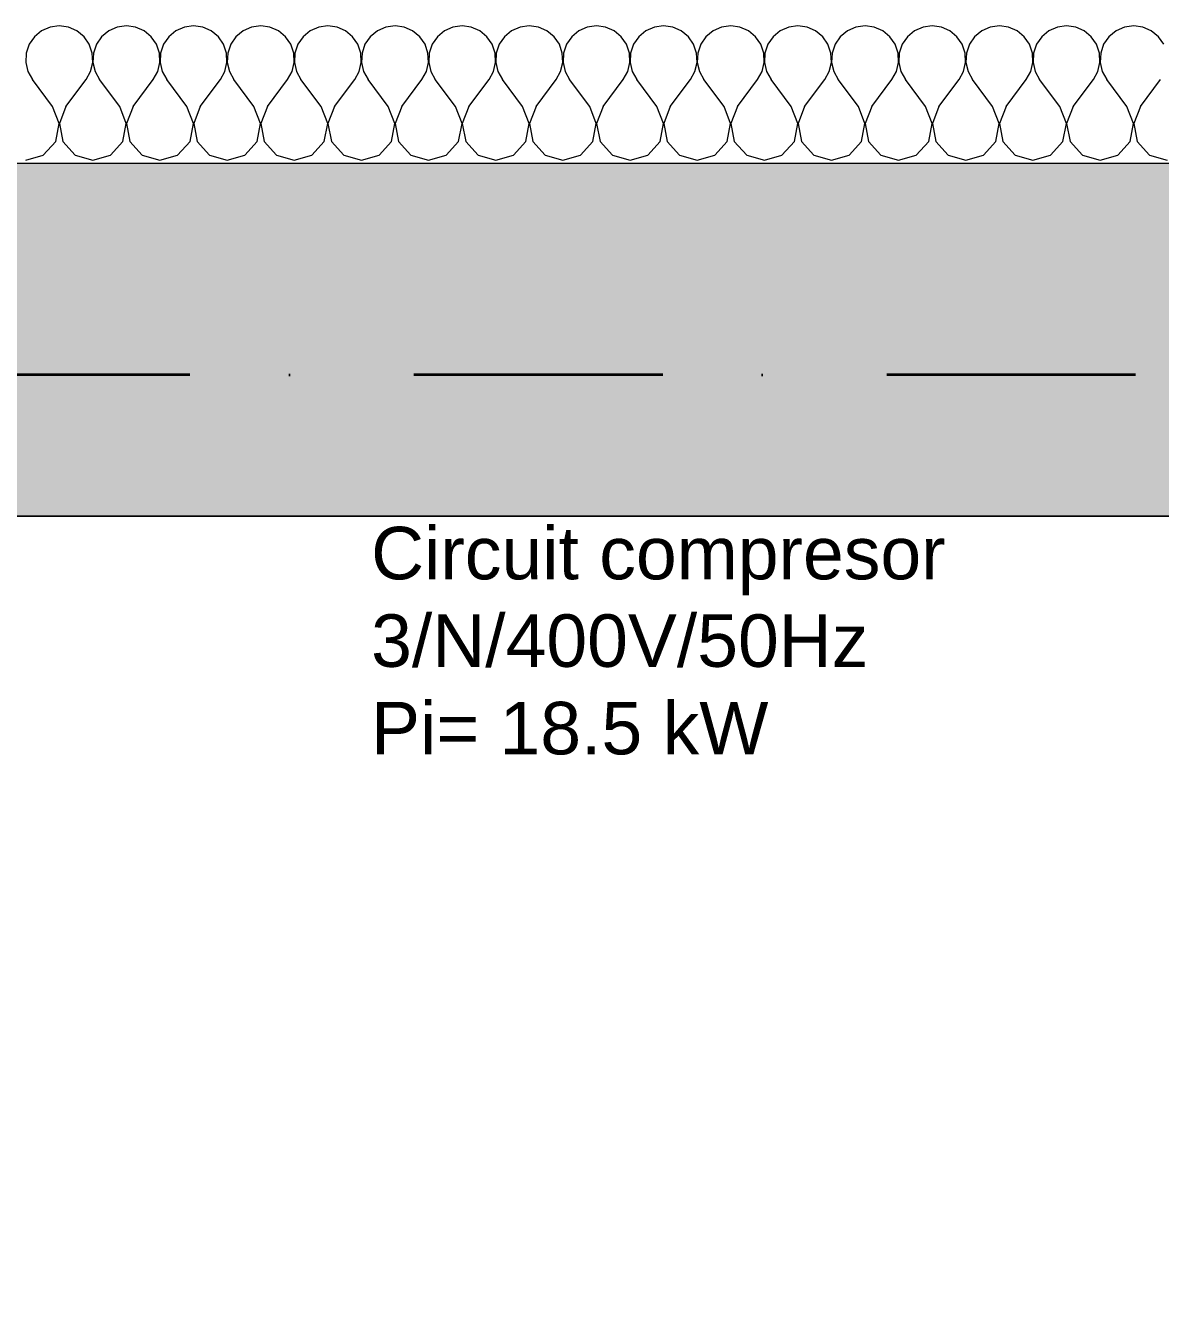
# Model space of a CAD drawing. Header units: millimetres. Extents: x 1322820 to 1391563, y 1051909 to 1098256.
# Drawn here: x 1362450 to 1363254, y 1090005 to 1090918 of the extents above; entities that cross this region are included whole.
import ezdxf
from ezdxf.enums import TextEntityAlignment as Align

# ---------------------------------------------------------------- set-up
doc = ezdxf.new("R2010")
doc.units = ezdxf.units.MM
doc.header["$MEASUREMENT"] = 0
doc.linetypes.add('Dot & Dashed', pattern=[335.138881, 176.388884, -88.194442, 0, -70.555556])
doc.layers.get('0').update_dxf_attribs({"true_color": 0x787878})
for name, color, linetype, lineweight, true_color in [('instalatii - echipamente_Pen_No__21', 7, 'Continuous', 20, 0x787878), ('New_arhitectura - axe_Pen_No__201', 7, 'Continuous', 35, 0x787878), ('New_arhitectura - suprafete DTAC_Pen_No__14', 7, 'Continuous', 18, 0x787878), ('New_rezistenta - pereti de rezistenta_Pen_No__1', 7, 'Continuous', 13, 0x787878), ('New_rezistenta - pereti de rezistenta_Pen_No__21', 7, 'Continuous', 20, 0x787878)]:
    doc.layers.add(name, color=color, linetype=linetype, lineweight=lineweight, true_color=true_color)
doc.layers.add('New_arhitectura - axe', color=7, linetype='Continuous', true_color=0x787878)
doc.layers.add('New_rezistenta - pereti de rezistenta', color=7, linetype='Continuous', true_color=0x787878)
doc.styles.add('ARIAL', font='arial.ttf')
doc.styles.add('GENERATED_STYLE_1', font='arialbd.ttf')

# ---------------------------------------------------------------- blocks, each defined once
blk = doc.blocks.new('*X81', base_point=(1356235.24, 1078942.57))
at = {"layer": 'New_rezistenta - pereti de rezistenta_Pen_No__1', "color": 7, "linetype": 'Continuous', "lineweight": 13}
for p, q in [((1362460.81, 1090914.66), (1362455.76, 1090910.47)), ((1362466.82, 1090917.31), (1362460.81, 1090914.66)), ((1362473.33, 1090918.22), (1362466.82, 1090917.31)), ((1362479.84, 1090917.31), (1362473.33, 1090918.22)), ((1362485.85, 1090914.66), (1362479.84, 1090917.31)), ((1362490.91, 1090910.47), (1362485.85, 1090914.66)), ((1362508.43, 1090914.66), (1362503.37, 1090910.47)), ((1362514.44, 1090917.31), (1362508.43, 1090914.66)), ((1362520.95, 1090918.22), (1362514.44, 1090917.31)), ((1362527.46, 1090917.31), (1362520.95, 1090918.22)), ((1362533.47, 1090914.66), (1362527.46, 1090917.31)), ((1362538.53, 1090910.47), (1362533.47, 1090914.66)), ((1362556.05, 1090914.66), (1362550.99, 1090910.47)), ((1362562.06, 1090917.31), (1362556.05, 1090914.66)), ((1362568.57, 1090918.22), (1362562.06, 1090917.31)), ((1362575.08, 1090917.31), (1362568.57, 1090918.22)), ((1362581.09, 1090914.66), (1362575.08, 1090917.31)), ((1362586.14, 1090910.47), (1362581.09, 1090914.66)), ((1362603.67, 1090914.66), (1362598.61, 1090910.47)), ((1362609.68, 1090917.31), (1362603.67, 1090914.66)), ((1362616.19, 1090918.22), (1362609.68, 1090917.31)), ((1362622.69, 1090917.31), (1362616.19, 1090918.22)), ((1362628.71, 1090914.66), (1362622.69, 1090917.31)), ((1362633.76, 1090910.47), (1362628.71, 1090914.66)), ((1362651.29, 1090914.66), (1362646.23, 1090910.47)), ((1362657.3, 1090917.31), (1362651.29, 1090914.66)), ((1362663.81, 1090918.22), (1362657.3, 1090917.31)), ((1362670.31, 1090917.31), (1362663.81, 1090918.22)), ((1362676.32, 1090914.66), (1362670.31, 1090917.31)), ((1362681.38, 1090910.47), (1362676.32, 1090914.66)), ((1362698.91, 1090914.66), (1362693.85, 1090910.47)), ((1362704.92, 1090917.31), (1362698.91, 1090914.66)), ((1362711.43, 1090918.22), (1362704.92, 1090917.31)), ((1362717.93, 1090917.31), (1362711.43, 1090918.22)), ((1362723.94, 1090914.66), (1362717.93, 1090917.31)), ((1362729, 1090910.47), (1362723.94, 1090914.66)), ((1362746.53, 1090914.66), (1362741.47, 1090910.47)), ((1362752.54, 1090917.31), (1362746.53, 1090914.66)), ((1362759.05, 1090918.22), (1362752.54, 1090917.31)), ((1362765.55, 1090917.31), (1362759.05, 1090918.22)), ((1362771.56, 1090914.66), (1362765.55, 1090917.31)), ((1362776.62, 1090910.47), (1362771.56, 1090914.66)), ((1362794.15, 1090914.66), (1362789.09, 1090910.47)), ((1362800.16, 1090917.31), (1362794.15, 1090914.66)), ((1362806.66, 1090918.22), (1362800.16, 1090917.31)), ((1362813.17, 1090917.31), (1362806.66, 1090918.22)), ((1362819.18, 1090914.66), (1362813.17, 1090917.31)), ((1362824.24, 1090910.47), (1362819.18, 1090914.66)), ((1362841.77, 1090914.66), (1362836.71, 1090910.47)), ((1362847.78, 1090917.31), (1362841.77, 1090914.66)), ((1362854.28, 1090918.22), (1362847.78, 1090917.31)), ((1362860.79, 1090917.31), (1362854.28, 1090918.22)), ((1362866.8, 1090914.66), (1362860.79, 1090917.31)), ((1362871.86, 1090910.47), (1362866.8, 1090914.66)), ((1362889.39, 1090914.66), (1362884.33, 1090910.47)), ((1362895.4, 1090917.31), (1362889.39, 1090914.66)), ((1362901.9, 1090918.22), (1362895.4, 1090917.31)), ((1362908.41, 1090917.31), (1362901.9, 1090918.22)), ((1362914.42, 1090914.66), (1362908.41, 1090917.31)), ((1362919.48, 1090910.47), (1362914.42, 1090914.66)), ((1362937, 1090914.66), (1362931.95, 1090910.47)), ((1362943.02, 1090917.31), (1362937, 1090914.66)), ((1362949.52, 1090918.22), (1362943.02, 1090917.31)), ((1362956.03, 1090917.31), (1362949.52, 1090918.22)), ((1362962.04, 1090914.66), (1362956.03, 1090917.31)), ((1362967.1, 1090910.47), (1362962.04, 1090914.66)), ((1362984.62, 1090914.66), (1362979.57, 1090910.47)), ((1362990.63, 1090917.31), (1362984.62, 1090914.66)), ((1362997.14, 1090918.22), (1362990.63, 1090917.31)), ((1363003.65, 1090917.31), (1362997.14, 1090918.22)), ((1363009.66, 1090914.66), (1363003.65, 1090917.31)), ((1363014.72, 1090910.47), (1363009.66, 1090914.66)), ((1363032.24, 1090914.66), (1363027.18, 1090910.47)), ((1363038.25, 1090917.31), (1363032.24, 1090914.66)), ((1363044.76, 1090918.22), (1363038.25, 1090917.31)), ((1363051.27, 1090917.31), (1363044.76, 1090918.22)), ((1363057.28, 1090914.66), (1363051.27, 1090917.31)), ((1363062.34, 1090910.47), (1363057.28, 1090914.66)), ((1363079.86, 1090914.66), (1363074.8, 1090910.47)), ((1363085.87, 1090917.31), (1363079.86, 1090914.66)), ((1363092.38, 1090918.22), (1363085.87, 1090917.31)), ((1363098.89, 1090917.31), (1363092.38, 1090918.22)), ((1363104.9, 1090914.66), (1363098.89, 1090917.31)), ((1363109.95, 1090910.47), (1363104.9, 1090914.66)), ((1363127.48, 1090914.66), (1363122.42, 1090910.47)), ((1363133.49, 1090917.31), (1363127.48, 1090914.66)), ((1363140, 1090918.22), (1363133.49, 1090917.31)), ((1363146.5, 1090917.31), (1363140, 1090918.22)), ((1363152.52, 1090914.66), (1363146.5, 1090917.31)), ((1363157.57, 1090910.47), (1363152.52, 1090914.66)), ((1363175.1, 1090914.66), (1363170.04, 1090910.47)), ((1363181.11, 1090917.31), (1363175.1, 1090914.66)), ((1363187.62, 1090918.22), (1363181.11, 1090917.31)), ((1363194.12, 1090917.31), (1363187.62, 1090918.22)), ((1363200.13, 1090914.66), (1363194.12, 1090917.31)), ((1363205.19, 1090910.47), (1363200.13, 1090914.66)), ((1363222.72, 1090914.66), (1363217.66, 1090910.47)), ((1363228.73, 1090917.31), (1363222.72, 1090914.66)), ((1363235.24, 1090918.22), (1363228.73, 1090917.31)), ((1363241.74, 1090917.31), (1363235.24, 1090918.22)), ((1363247.75, 1090914.66), (1363241.74, 1090917.31)), ((1363252.81, 1090910.47), (1363247.75, 1090914.66)), ((1362452.04, 1090905.06), (1362449.94, 1090898.83)), ((1362455.76, 1090910.47), (1362452.04, 1090905.06)), ((1362494.63, 1090905.06), (1362490.91, 1090910.47)), ((1362496.73, 1090898.83), (1362494.63, 1090905.06)), ((1362499.65, 1090905.06), (1362497.56, 1090898.83)), ((1362503.37, 1090910.47), (1362499.65, 1090905.06)), ((1362542.25, 1090905.06), (1362538.53, 1090910.47)), ((1362544.35, 1090898.83), (1362542.25, 1090905.06)), ((1362547.27, 1090905.06), (1362545.17, 1090898.83)), ((1362550.99, 1090910.47), (1362547.27, 1090905.06)), ((1362589.87, 1090905.06), (1362586.14, 1090910.47)), ((1362591.96, 1090898.83), (1362589.87, 1090905.06)), ((1362594.89, 1090905.06), (1362592.79, 1090898.83)), ((1362598.61, 1090910.47), (1362594.89, 1090905.06)), ((1362637.48, 1090905.06), (1362633.76, 1090910.47)), ((1362639.58, 1090898.83), (1362637.48, 1090905.06)), ((1362642.51, 1090905.06), (1362640.41, 1090898.83)), ((1362646.23, 1090910.47), (1362642.51, 1090905.06)), ((1362685.1, 1090905.06), (1362681.38, 1090910.47)), ((1362687.2, 1090898.83), (1362685.1, 1090905.06)), ((1362690.13, 1090905.06), (1362688.03, 1090898.83)), ((1362693.85, 1090910.47), (1362690.13, 1090905.06)), ((1362732.72, 1090905.06), (1362729, 1090910.47)), ((1362734.82, 1090898.83), (1362732.72, 1090905.06)), ((1362737.75, 1090905.06), (1362735.65, 1090898.83)), ((1362741.47, 1090910.47), (1362737.75, 1090905.06)), ((1362780.34, 1090905.06), (1362776.62, 1090910.47)), ((1362782.44, 1090898.83), (1362780.34, 1090905.06)), ((1362785.37, 1090905.06), (1362783.27, 1090898.83)), ((1362789.09, 1090910.47), (1362785.37, 1090905.06)), ((1362827.96, 1090905.06), (1362824.24, 1090910.47)), ((1362830.06, 1090898.83), (1362827.96, 1090905.06)), ((1362832.99, 1090905.06), (1362830.89, 1090898.83)), ((1362836.71, 1090910.47), (1362832.99, 1090905.06)), ((1362875.58, 1090905.06), (1362871.86, 1090910.47)), ((1362877.68, 1090898.83), (1362875.58, 1090905.06)), ((1362880.61, 1090905.06), (1362878.51, 1090898.83)), ((1362884.33, 1090910.47), (1362880.61, 1090905.06)), ((1362923.2, 1090905.06), (1362919.48, 1090910.47)), ((1362925.3, 1090898.83), (1362923.2, 1090905.06)), ((1362928.23, 1090905.06), (1362926.13, 1090898.83)), ((1362931.95, 1090910.47), (1362928.23, 1090905.06)), ((1362970.82, 1090905.06), (1362967.1, 1090910.47)), ((1362972.92, 1090898.83), (1362970.82, 1090905.06)), ((1362975.84, 1090905.06), (1362973.75, 1090898.83)), ((1362979.57, 1090910.47), (1362975.84, 1090905.06)), ((1363018.44, 1090905.06), (1363014.72, 1090910.47)), ((1363020.54, 1090898.83), (1363018.44, 1090905.06)), ((1363023.46, 1090905.06), (1363021.36, 1090898.83)), ((1363027.18, 1090910.47), (1363023.46, 1090905.06)), ((1363066.06, 1090905.06), (1363062.34, 1090910.47)), ((1363068.15, 1090898.83), (1363066.06, 1090905.06)), ((1363071.08, 1090905.06), (1363068.98, 1090898.83)), ((1363074.8, 1090910.47), (1363071.08, 1090905.06)), ((1363113.67, 1090905.06), (1363109.95, 1090910.47)), ((1363115.77, 1090898.83), (1363113.67, 1090905.06)), ((1363118.7, 1090905.06), (1363116.6, 1090898.83)), ((1363122.42, 1090910.47), (1363118.7, 1090905.06)), ((1363161.29, 1090905.06), (1363157.57, 1090910.47)), ((1363163.39, 1090898.83), (1363161.29, 1090905.06)), ((1363166.32, 1090905.06), (1363164.22, 1090898.83)), ((1363170.04, 1090910.47), (1363166.32, 1090905.06)), ((1363208.91, 1090905.06), (1363205.19, 1090910.47)), ((1363211.01, 1090898.83), (1363208.91, 1090905.06)), ((1363213.94, 1090905.06), (1363211.84, 1090898.83)), ((1363217.66, 1090910.47), (1363213.94, 1090905.06)), ((1363256.53, 1090905.06), (1363252.81, 1090910.47)), ((1362449.94, 1090898.83), (1362449.62, 1090892.27)), ((1362497.04, 1090892.27), (1362496.73, 1090898.83)), ((1362497.56, 1090898.83), (1362497.24, 1090892.27)), ((1362544.66, 1090892.27), (1362544.35, 1090898.83)), ((1362545.17, 1090898.83), (1362544.86, 1090892.27)), ((1362592.28, 1090892.27), (1362591.96, 1090898.83)), ((1362592.79, 1090898.83), (1362592.48, 1090892.27)), ((1362639.9, 1090892.27), (1362639.58, 1090898.83)), ((1362640.41, 1090898.83), (1362640.09, 1090892.27)), ((1362687.52, 1090892.27), (1362687.2, 1090898.83)), ((1362688.03, 1090898.83), (1362687.71, 1090892.27)), ((1362735.14, 1090892.27), (1362734.82, 1090898.83)), ((1362735.65, 1090898.83), (1362735.33, 1090892.27)), ((1362782.76, 1090892.27), (1362782.44, 1090898.83)), ((1362783.27, 1090898.83), (1362782.95, 1090892.27)), ((1362830.38, 1090892.27), (1362830.06, 1090898.83)), ((1362830.89, 1090898.83), (1362830.57, 1090892.27)), ((1362878, 1090892.27), (1362877.68, 1090898.83)), ((1362878.51, 1090898.83), (1362878.19, 1090892.27)), ((1362925.62, 1090892.27), (1362925.3, 1090898.83)), ((1362926.13, 1090898.83), (1362925.81, 1090892.27)), ((1362973.23, 1090892.27), (1362972.92, 1090898.83)), ((1362973.75, 1090898.83), (1362973.43, 1090892.27)), ((1363020.85, 1090892.27), (1363020.54, 1090898.83)), ((1363021.36, 1090898.83), (1363021.05, 1090892.27)), ((1363068.47, 1090892.27), (1363068.15, 1090898.83)), ((1363068.98, 1090898.83), (1363068.67, 1090892.27)), ((1363116.09, 1090892.27), (1363115.77, 1090898.83)), ((1363116.6, 1090898.83), (1363116.28, 1090892.27)), ((1363163.71, 1090892.27), (1363163.39, 1090898.83)), ((1363164.22, 1090898.83), (1363163.9, 1090892.27)), ((1363211.33, 1090892.27), (1363211.01, 1090898.83)), ((1363211.84, 1090898.83), (1363211.52, 1090892.27)), ((1362449.62, 1090892.27), (1362451.1, 1090885.87)), ((1362451.1, 1090885.87), (1362454.28, 1090880.12)), ((1362492.38, 1090880.12), (1362495.56, 1090885.87)), ((1362495.56, 1090885.87), (1362497.04, 1090892.27)), ((1362497.24, 1090892.27), (1362498.72, 1090885.87)), ((1362498.72, 1090885.87), (1362501.9, 1090880.12)), ((1362540, 1090880.12), (1362543.18, 1090885.87)), ((1362543.18, 1090885.87), (1362544.66, 1090892.27)), ((1362544.86, 1090892.27), (1362546.34, 1090885.87)), ((1362546.34, 1090885.87), (1362549.52, 1090880.12)), ((1362587.62, 1090880.12), (1362590.8, 1090885.87)), ((1362590.8, 1090885.87), (1362592.28, 1090892.27)), ((1362592.48, 1090892.27), (1362593.96, 1090885.87)), ((1362593.96, 1090885.87), (1362597.14, 1090880.12)), ((1362635.24, 1090880.12), (1362638.41, 1090885.87)), ((1362638.41, 1090885.87), (1362639.9, 1090892.27)), ((1362640.09, 1090892.27), (1362641.58, 1090885.87)), ((1362641.58, 1090885.87), (1362644.76, 1090880.12)), ((1362682.85, 1090880.12), (1362686.03, 1090885.87)), ((1362686.03, 1090885.87), (1362687.52, 1090892.27)), ((1362687.71, 1090892.27), (1362689.2, 1090885.87)), ((1362689.2, 1090885.87), (1362692.38, 1090880.12)), ((1362730.47, 1090880.12), (1362733.65, 1090885.87)), ((1362733.65, 1090885.87), (1362735.14, 1090892.27)), ((1362735.33, 1090892.27), (1362736.82, 1090885.87)), ((1362736.82, 1090885.87), (1362740, 1090880.12)), ((1362778.09, 1090880.12), (1362781.27, 1090885.87)), ((1362781.27, 1090885.87), (1362782.76, 1090892.27)), ((1362782.95, 1090892.27), (1362784.44, 1090885.87)), ((1362784.44, 1090885.87), (1362787.62, 1090880.12)), ((1362825.71, 1090880.12), (1362828.89, 1090885.87)), ((1362828.89, 1090885.87), (1362830.38, 1090892.27)), ((1362830.57, 1090892.27), (1362832.06, 1090885.87)), ((1362832.06, 1090885.87), (1362835.24, 1090880.12)), ((1362873.33, 1090880.12), (1362876.51, 1090885.87)), ((1362876.51, 1090885.87), (1362878, 1090892.27)), ((1362878.19, 1090892.27), (1362879.68, 1090885.87)), ((1362879.68, 1090885.87), (1362882.85, 1090880.12)), ((1362920.95, 1090880.12), (1362924.13, 1090885.87)), ((1362924.13, 1090885.87), (1362925.62, 1090892.27)), ((1362925.81, 1090892.27), (1362927.3, 1090885.87)), ((1362927.3, 1090885.87), (1362930.47, 1090880.12)), ((1362968.57, 1090880.12), (1362971.75, 1090885.87)), ((1362971.75, 1090885.87), (1362973.23, 1090892.27)), ((1362973.43, 1090892.27), (1362974.91, 1090885.87)), ((1362974.91, 1090885.87), (1362978.09, 1090880.12)), ((1363016.19, 1090880.12), (1363019.37, 1090885.87)), ((1363019.37, 1090885.87), (1363020.85, 1090892.27)), ((1363021.05, 1090892.27), (1363022.53, 1090885.87)), ((1363022.53, 1090885.87), (1363025.71, 1090880.12)), ((1363063.81, 1090880.12), (1363066.99, 1090885.87)), ((1363066.99, 1090885.87), (1363068.47, 1090892.27)), ((1363068.67, 1090892.27), (1363070.15, 1090885.87)), ((1363070.15, 1090885.87), (1363073.33, 1090880.12)), ((1363111.43, 1090880.12), (1363114.61, 1090885.87)), ((1363114.61, 1090885.87), (1363116.09, 1090892.27)), ((1363116.28, 1090892.27), (1363117.77, 1090885.87)), ((1363117.77, 1090885.87), (1363120.95, 1090880.12)), ((1363159.05, 1090880.12), (1363162.22, 1090885.87)), ((1363162.22, 1090885.87), (1363163.71, 1090892.27)), ((1363163.9, 1090892.27), (1363165.39, 1090885.87)), ((1363165.39, 1090885.87), (1363168.57, 1090880.12)), ((1363206.66, 1090880.12), (1363209.84, 1090885.87)), ((1363209.84, 1090885.87), (1363211.33, 1090892.27)), ((1363211.52, 1090892.27), (1363213.01, 1090885.87)), ((1363213.01, 1090885.87), (1363216.19, 1090880.12)), ((1362468.57, 1090861.08), (1362454.28, 1090880.12)), ((1362478.09, 1090861.08), (1362492.38, 1090880.12)), ((1362516.19, 1090861.08), (1362501.9, 1090880.12)), ((1362525.71, 1090861.08), (1362540, 1090880.12)), ((1362563.81, 1090861.08), (1362549.52, 1090880.12)), ((1362573.33, 1090861.08), (1362587.62, 1090880.12)), ((1362611.43, 1090861.08), (1362597.14, 1090880.12)), ((1362620.95, 1090861.08), (1362635.24, 1090880.12)), ((1362659.05, 1090861.08), (1362644.76, 1090880.12)), ((1362668.57, 1090861.08), (1362682.85, 1090880.12)), ((1362706.66, 1090861.08), (1362692.38, 1090880.12)), ((1362716.19, 1090861.08), (1362730.47, 1090880.12)), ((1362754.28, 1090861.08), (1362740, 1090880.12)), ((1362763.81, 1090861.08), (1362778.09, 1090880.12)), ((1362801.9, 1090861.08), (1362787.62, 1090880.12)), ((1362811.43, 1090861.08), (1362825.71, 1090880.12)), ((1362849.52, 1090861.08), (1362835.24, 1090880.12)), ((1362859.05, 1090861.08), (1362873.33, 1090880.12)), ((1362897.14, 1090861.08), (1362882.85, 1090880.12)), ((1362906.66, 1090861.08), (1362920.95, 1090880.12)), ((1362944.76, 1090861.08), (1362930.47, 1090880.12)), ((1362954.28, 1090861.08), (1362968.57, 1090880.12)), ((1362992.38, 1090861.08), (1362978.09, 1090880.12)), ((1363001.9, 1090861.08), (1363016.19, 1090880.12)), ((1363040, 1090861.08), (1363025.71, 1090880.12)), ((1363049.52, 1090861.08), (1363063.81, 1090880.12)), ((1363087.62, 1090861.08), (1363073.33, 1090880.12)), ((1363097.14, 1090861.08), (1363111.43, 1090880.12)), ((1363135.24, 1090861.08), (1363120.95, 1090880.12)), ((1363144.76, 1090861.08), (1363159.05, 1090880.12)), ((1363182.85, 1090861.08), (1363168.57, 1090880.12)), ((1363192.38, 1090861.08), (1363206.66, 1090880.12)), ((1363230.47, 1090861.08), (1363216.19, 1090880.12)), ((1363240, 1090861.08), (1363254.28, 1090880.12)), ((1362473.23, 1090848.93), (1362468.57, 1090861.08)), ((1362478.09, 1090861.08), (1362473.43, 1090848.93)), ((1362520.85, 1090848.93), (1362516.19, 1090861.08)), ((1362525.71, 1090861.08), (1362521.05, 1090848.93)), ((1362568.47, 1090848.93), (1362563.81, 1090861.08)), ((1362573.33, 1090861.08), (1362568.67, 1090848.93)), ((1362616.09, 1090848.93), (1362611.43, 1090861.08)), ((1362620.95, 1090861.08), (1362616.28, 1090848.93)), ((1362663.71, 1090848.93), (1362659.05, 1090861.08)), ((1362668.57, 1090861.08), (1362663.9, 1090848.93)), ((1362711.33, 1090848.93), (1362706.66, 1090861.08)), ((1362716.19, 1090861.08), (1362711.52, 1090848.93)), ((1362758.95, 1090848.93), (1362754.28, 1090861.08)), ((1362763.81, 1090861.08), (1362759.14, 1090848.93)), ((1362806.57, 1090848.93), (1362801.9, 1090861.08)), ((1362811.43, 1090861.08), (1362806.76, 1090848.93)), ((1362854.19, 1090848.93), (1362849.52, 1090861.08)), ((1362859.05, 1090861.08), (1362854.38, 1090848.93)), ((1362901.81, 1090848.93), (1362897.14, 1090861.08)), ((1362906.66, 1090861.08), (1362902, 1090848.93)), ((1362949.43, 1090848.93), (1362944.76, 1090861.08)), ((1362954.28, 1090861.08), (1362949.62, 1090848.93)), ((1362997.04, 1090848.93), (1362992.38, 1090861.08)), ((1363001.9, 1090861.08), (1362997.24, 1090848.93)), ((1363044.66, 1090848.93), (1363040, 1090861.08)), ((1363049.52, 1090861.08), (1363044.86, 1090848.93)), ((1363092.28, 1090848.93), (1363087.62, 1090861.08)), ((1363097.14, 1090861.08), (1363092.48, 1090848.93)), ((1363139.9, 1090848.93), (1363135.24, 1090861.08)), ((1363144.76, 1090861.08), (1363140.09, 1090848.93)), ((1363187.52, 1090848.93), (1363182.85, 1090861.08)), ((1363192.38, 1090861.08), (1363187.71, 1090848.93)), ((1363235.14, 1090848.93), (1363230.47, 1090861.08)), ((1363240, 1090861.08), (1363235.33, 1090848.93)), ((1362470.82, 1090836.14), (1362473.23, 1090848.93)), ((1362473.43, 1090848.93), (1362475.84, 1090836.14)), ((1362518.44, 1090836.14), (1362520.85, 1090848.93)), ((1362521.05, 1090848.93), (1362523.46, 1090836.14)), ((1362566.06, 1090836.14), (1362568.47, 1090848.93)), ((1362568.67, 1090848.93), (1362571.08, 1090836.14)), ((1362613.67, 1090836.14), (1362616.09, 1090848.93)), ((1362616.28, 1090848.93), (1362618.7, 1090836.14)), ((1362661.29, 1090836.14), (1362663.71, 1090848.93)), ((1362663.9, 1090848.93), (1362666.32, 1090836.14)), ((1362708.91, 1090836.14), (1362711.33, 1090848.93)), ((1362711.52, 1090848.93), (1362713.94, 1090836.14)), ((1362756.53, 1090836.14), (1362758.95, 1090848.93)), ((1362759.14, 1090848.93), (1362761.56, 1090836.14)), ((1362804.15, 1090836.14), (1362806.57, 1090848.93)), ((1362806.76, 1090848.93), (1362809.18, 1090836.14)), ((1362851.77, 1090836.14), (1362854.19, 1090848.93)), ((1362854.38, 1090848.93), (1362856.8, 1090836.14)), ((1362899.39, 1090836.14), (1362901.81, 1090848.93)), ((1362902, 1090848.93), (1362904.42, 1090836.14)), ((1362947.01, 1090836.14), (1362949.43, 1090848.93)), ((1362949.62, 1090848.93), (1362952.04, 1090836.14)), ((1362994.63, 1090836.14), (1362997.04, 1090848.93)), ((1362997.24, 1090848.93), (1362999.65, 1090836.14)), ((1363042.25, 1090836.14), (1363044.66, 1090848.93)), ((1363044.86, 1090848.93), (1363047.27, 1090836.14)), ((1363089.87, 1090836.14), (1363092.28, 1090848.93)), ((1363092.48, 1090848.93), (1363094.89, 1090836.14)), ((1363137.48, 1090836.14), (1363139.9, 1090848.93)), ((1363140.09, 1090848.93), (1363142.51, 1090836.14)), ((1363185.1, 1090836.14), (1363187.52, 1090848.93)), ((1363187.71, 1090848.93), (1363190.13, 1090836.14)), ((1363232.72, 1090836.14), (1363235.14, 1090848.93)), ((1363235.33, 1090848.93), (1363237.75, 1090836.14)), ((1362462.04, 1090826.54), (1362470.82, 1090836.14)), ((1362475.84, 1090836.14), (1362484.62, 1090826.54)), ((1362509.66, 1090826.54), (1362518.44, 1090836.14)), ((1362523.46, 1090836.14), (1362532.24, 1090826.54)), ((1362557.28, 1090826.54), (1362566.06, 1090836.14)), ((1362571.08, 1090836.14), (1362579.86, 1090826.54)), ((1362604.9, 1090826.54), (1362613.67, 1090836.14)), ((1362618.7, 1090836.14), (1362627.48, 1090826.54)), ((1362652.52, 1090826.54), (1362661.29, 1090836.14)), ((1362666.32, 1090836.14), (1362675.1, 1090826.54)), ((1362700.13, 1090826.54), (1362708.91, 1090836.14)), ((1362713.94, 1090836.14), (1362722.72, 1090826.54)), ((1362747.75, 1090826.54), (1362756.53, 1090836.14)), ((1362761.56, 1090836.14), (1362770.34, 1090826.54)), ((1362795.37, 1090826.54), (1362804.15, 1090836.14)), ((1362809.18, 1090836.14), (1362817.96, 1090826.54)), ((1362842.99, 1090826.54), (1362851.77, 1090836.14)), ((1362856.8, 1090836.14), (1362865.58, 1090826.54)), ((1362890.61, 1090826.54), (1362899.39, 1090836.14)), ((1362904.42, 1090836.14), (1362913.19, 1090826.54)), ((1362938.23, 1090826.54), (1362947.01, 1090836.14)), ((1362952.04, 1090836.14), (1362960.81, 1090826.54)), ((1362985.85, 1090826.54), (1362994.63, 1090836.14)), ((1362999.65, 1090836.14), (1363008.43, 1090826.54)), ((1363033.47, 1090826.54), (1363042.25, 1090836.14)), ((1363047.27, 1090836.14), (1363056.05, 1090826.54)), ((1363081.09, 1090826.54), (1363089.87, 1090836.14)), ((1363094.89, 1090836.14), (1363103.67, 1090826.54)), ((1363128.71, 1090826.54), (1363137.48, 1090836.14)), ((1363142.51, 1090836.14), (1363151.29, 1090826.54)), ((1363176.32, 1090826.54), (1363185.1, 1090836.14)), ((1363190.13, 1090836.14), (1363198.91, 1090826.54)), ((1363223.94, 1090826.54), (1363232.72, 1090836.14)), ((1363237.75, 1090836.14), (1363246.53, 1090826.54)), ((1362449.52, 1090822.98), (1362462.04, 1090826.54)), ((1362484.62, 1090826.54), (1362497.14, 1090822.98)), ((1362497.14, 1090822.98), (1362509.66, 1090826.54)), ((1362532.24, 1090826.54), (1362544.76, 1090822.98)), ((1362544.76, 1090822.98), (1362557.28, 1090826.54)), ((1362579.86, 1090826.54), (1362592.38, 1090822.98)), ((1362592.38, 1090822.98), (1362604.9, 1090826.54)), ((1362627.48, 1090826.54), (1362640, 1090822.98)), ((1362640, 1090822.98), (1362652.52, 1090826.54)), ((1362675.1, 1090826.54), (1362687.62, 1090822.98)), ((1362687.62, 1090822.98), (1362700.13, 1090826.54)), ((1362722.72, 1090826.54), (1362735.24, 1090822.98)), ((1362735.24, 1090822.98), (1362747.75, 1090826.54)), ((1362770.34, 1090826.54), (1362782.85, 1090822.98)), ((1362782.85, 1090822.98), (1362795.37, 1090826.54)), ((1362817.96, 1090826.54), (1362830.47, 1090822.98)), ((1362830.47, 1090822.98), (1362842.99, 1090826.54)), ((1362865.58, 1090826.54), (1362878.09, 1090822.98)), ((1362878.09, 1090822.98), (1362890.61, 1090826.54)), ((1362913.19, 1090826.54), (1362925.71, 1090822.98)), ((1362925.71, 1090822.98), (1362938.23, 1090826.54)), ((1362960.81, 1090826.54), (1362973.33, 1090822.98)), ((1362973.33, 1090822.98), (1362985.85, 1090826.54)), ((1363008.43, 1090826.54), (1363020.95, 1090822.98)), ((1363020.95, 1090822.98), (1363033.47, 1090826.54)), ((1363056.05, 1090826.54), (1363068.57, 1090822.98)), ((1363068.57, 1090822.98), (1363081.09, 1090826.54)), ((1363103.67, 1090826.54), (1363116.19, 1090822.98)), ((1363116.19, 1090822.98), (1363128.71, 1090826.54)), ((1363151.29, 1090826.54), (1363163.81, 1090822.98)), ((1363163.81, 1090822.98), (1363176.32, 1090826.54)), ((1363198.91, 1090826.54), (1363211.43, 1090822.98)), ((1363211.43, 1090822.98), (1363223.94, 1090826.54)), ((1363246.53, 1090826.54), (1363259.05, 1090822.98))]:
    blk.add_line(p, q, dxfattribs=at)
blk = doc.blocks.new('Wall_29_1', base_point=(1361828.54, 1090570.6))
at = {"layer": 'New_rezistenta - pereti de rezistenta', "linetype": 'Continuous', "lineweight": 0, "true_color": 0x000000}
h = blk.add_hatch(dxfattribs=at)
h.set_pattern_fill('GYPSUM_0001', color=18, style=0, pattern_type=2)
h.set_pattern_definition([(0, (1356235.236, 1078942.57), (0, 25), [0, -25])])
h.paths.add_polyline_path([(1361828.54, 1090820.6), (1361828.54, 1090570.6), (1365928.54, 1090570.6), (1365928.54, 1090820.6)])
at = {"layer": 'New_rezistenta - pereti de rezistenta_Pen_No__21', "color": 7, "linetype": 'Continuous', "lineweight": 20}
blk.add_line((1365928.54, 1090820.6), (1361828.54, 1090820.6), dxfattribs=at)
at = {"layer": 'New_rezistenta - pereti de rezistenta_Pen_No__21', "color": 7, "linetype": 'Continuous', "lineweight": 20, "flags": 128}
blk.add_lwpolyline([(1361828.54, 1090570.6), (1365928.54, 1090570.6)], dxfattribs=at)
at = {"layer": 'New_rezistenta - pereti de rezistenta', "color": 2, "lineweight": 13}
blk.add_blockref('*X81', (1356235.24, 1078942.57), dxfattribs=at)
blk = doc.blocks.new('Standard grid marker_3')
at = {"layer": 'New_arhitectura - axe_Pen_No__201', "linetype": 'Dot & Dashed', "lineweight": 35}
blk.add_line((1000, 0), (27856.1, 0), dxfattribs=at)
at = {"layer": 'New_arhitectura - axe_Pen_No__201', "lineweight": 35, "style": 'GENERATED_STYLE_1'}
blk.add_attdef('AC_MarkerText_1', text='', height=125, rotation=180, dxfattribs=at).set_placement((-106.07, 7.14), align=Align.MIDDLE_CENTER)
blk = doc.blocks.new('terasa')
at = {"layer": 'instalatii - echipamente_Pen_No__21', "linetype": 'Continuous', "lineweight": 20}
blk.add_lwpolyline([(1364217.276, 1088681.764), (1364217, 1090570.775), (1361828.539, 1090570.6), (1361828.815, 1088681.589)], close=True, dxfattribs=at)
at = {"layer": 'New_arhitectura - suprafete DTAC_Pen_No__14', "linetype": 'Continuous', "lineweight": 18, "flags": 128}
blk.add_lwpolyline([(1361828.539, 1090570.6), (1361828.539, 1085033.356), (1365978.539, 1085033.356), (1365978.539, 1090570.6)], close=True, dxfattribs=at)
at = {"layer": 'New_arhitectura - axe', "linetype": 'Continuous', "lineweight": 13, "zscale": 1000, "rotation": 180}
blk.add_blockref('Standard grid marker_3', (1375634.605, 1090670.6), dxfattribs=at)
at = {"layer": 'New_rezistenta - pereti de rezistenta', "lineweight": 13}
blk.add_blockref('Wall_29_1', (1361828.539, 1090570.6), dxfattribs=at)

msp = doc.modelspace()

# ---------------------------------------------------------------- block references
msp.add_blockref('terasa', (0, 0))

# ---------------------------------------------------------------- next in the draw order: texts
at = {"linetype": 'ByBlock', "insert": (1362694.48, 1090562.93), "char_height": 37.2258, "attachment_point": 1, "style": 'ARIAL'}
msp.add_mtext_dynamic_manual_height_columns('Circuit compresor\\P3/N/400V/50Hz\\PPi= 18.5 kW', width=579.8283, gutter_width=186.13, heights=[579.83], dxfattribs=at)

doc.saveas('drawing.dxf')
